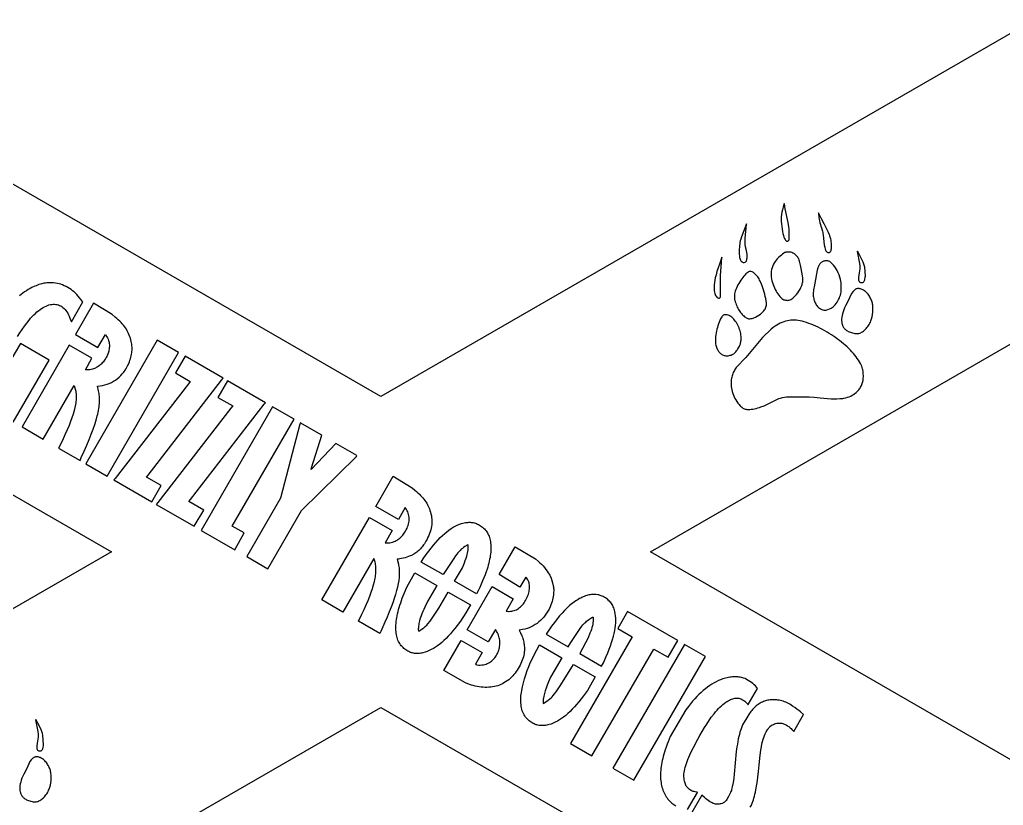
# Model space of a CAD drawing. Extents: x -11.6 to 11.6, y -11.6 to 11.6.
# Drawn here: x -7.34 to -0.03, y -8.34 to -2.51 of the extents above; entities that cross this region are included whole.
import ezdxf

# ---------------------------------------------------------------- set-up
doc = ezdxf.new("R2010")
doc.units = 0
doc.layers.add('LAYER_1', color=18, linetype='CONTINUOUS')

msp = doc.modelspace()

# ---------------------------------------------------------------- linework, layer by layer
at = {"layer": 'LAYER_1'}
for points in [[(-6.6561, -6.4616), (-10.0409, -8.4144), (-11.625, -8.4144), (-11.625, -10.4144), (-9.5053, -10.4144), (-4.655, -7.6161), (0.1953, -10.4144), (2.315, -10.4144), (2.315, -8.4144), (0.7309, -8.4144), (-2.6539, -6.4616), (0.7309, -4.5089), (2.315, -4.5089), (2.315, -2.5089), (0.1953, -2.5089), (-4.655, -5.3071), (-9.5053, -2.5089), (-11.625, -2.5089), (-11.625, -4.5089), (-10.0409, -4.5089)], [(-1.6483, -4.1482), (-1.6454, -4.1509), (-1.6424, -4.1531), (-1.6396, -4.1546), (-1.6375, -4.1552), (-1.6355, -4.1548), (-1.6331, -4.1537), (-1.6307, -4.152), (-1.6285, -4.15), (-1.6238, -4.1447), (-1.6228, -4.1122), (-1.6226, -4.096), (-1.6231, -4.0797), (-1.6243, -4.0634), (-1.6261, -4.0472), (-1.6303, -4.0146), (-1.6524, -3.9133), (-1.658, -3.8755), (-1.6597, -3.8739), (-1.6678, -3.9018), (-1.6732, -3.9214), (-1.6773, -3.9395), (-1.6803, -3.9567), (-1.6822, -3.9734), (-1.683, -3.9901), (-1.6828, -4.0074), (-1.6815, -4.0257), (-1.6793, -4.0455), (-1.6765, -4.0648), (-1.6734, -4.0823), (-1.67, -4.098), (-1.6662, -4.1118), (-1.6622, -4.1237), (-1.6579, -4.1338), (-1.6532, -4.142), (-1.6508, -4.1453)], [(-1.3441, -4.2331), (-1.341, -4.2353), (-1.3375, -4.2371), (-1.3339, -4.2383), (-1.3308, -4.2388), (-1.3284, -4.2386), (-1.3262, -4.238), (-1.324, -4.2371), (-1.322, -4.2359), (-1.3201, -4.2343), (-1.3184, -4.2324), (-1.3153, -4.2277), (-1.3127, -4.2219), (-1.3107, -4.2151), (-1.3093, -4.2073), (-1.3084, -4.1987), (-1.3081, -4.1894), (-1.3084, -4.1795), (-1.3092, -4.169), (-1.3106, -4.1581), (-1.3126, -4.1468), (-1.3153, -4.1354), (-1.3185, -4.1238), (-1.3223, -4.1121), (-1.3265, -4.1012), (-1.3318, -4.0885), (-1.3382, -4.0743), (-1.3456, -4.0586), (-1.3628, -4.0242), (-1.3825, -3.9871), (-1.4058, -3.9444), (-1.4051, -3.958), (-1.4043, -3.9676), (-1.4029, -3.9786), (-1.4008, -3.9907), (-1.3982, -4.0035), (-1.3952, -4.0167), (-1.3918, -4.0299), (-1.3881, -4.0429), (-1.3842, -4.0551), (-1.3786, -4.0727), (-1.3766, -4.0806), (-1.3748, -4.0886), (-1.3733, -4.0973), (-1.3719, -4.1074), (-1.369, -4.1337), (-1.3641, -4.1818), (-1.3599, -4.1995), (-1.3565, -4.213), (-1.3549, -4.2179), (-1.3533, -4.2218), (-1.3515, -4.2251), (-1.3495, -4.2279)], [(-1.9706, -4.3098), (-1.9661, -4.3113), (-1.9623, -4.3121), (-1.9575, -4.3111), (-1.9506, -4.3087), (-1.9469, -4.3068), (-1.9439, -4.3042), (-1.9414, -4.301), (-1.9395, -4.2968), (-1.9381, -4.2918), (-1.9372, -4.2856), (-1.9366, -4.2782), (-1.9365, -4.2694), (-1.9365, -4.2502), (-1.9441, -4.2122), (-1.9472, -4.1949), (-1.9496, -4.1789), (-1.9511, -4.165), (-1.9515, -4.1539), (-1.9515, -4.1337), (-1.9393, -4.0273), (-1.9407, -4.026), (-1.9779, -4.121), (-1.9835, -4.1401), (-1.9865, -4.1514), (-1.989, -4.1629), (-1.991, -4.1747), (-1.9926, -4.1869), (-1.9936, -4.1994), (-1.9942, -4.2125), (-1.9944, -4.2262), (-1.9941, -4.2405), (-1.9928, -4.2755), (-1.9886, -4.2868), (-1.9849, -4.2953), (-1.9829, -4.2988), (-1.9807, -4.3019), (-1.9784, -4.3045), (-1.976, -4.3067), (-1.9734, -4.3085)], [(-1.6624, -4.5883), (-1.657, -4.5903), (-1.6507, -4.5919), (-1.6441, -4.5929), (-1.6377, -4.5933), (-1.6306, -4.593), (-1.6239, -4.5918), (-1.6173, -4.5897), (-1.6107, -4.5866), (-1.604, -4.5824), (-1.5968, -4.5769), (-1.5891, -4.5701), (-1.5806, -4.5618), (-1.5699, -4.5502), (-1.56, -4.5377), (-1.551, -4.5246), (-1.543, -4.5109), (-1.536, -4.497), (-1.5303, -4.4829), (-1.5279, -4.4759), (-1.5259, -4.4689), (-1.5242, -4.462), (-1.5228, -4.4552), (-1.5217, -4.4463), (-1.5215, -4.442), (-1.5217, -4.4376), (-1.523, -4.4269), (-1.5257, -4.4121), (-1.5307, -4.3847), (-1.5351, -4.3578), (-1.5393, -4.3327), (-1.5415, -4.3216), (-1.544, -4.3114), (-1.5466, -4.3021), (-1.5494, -4.2937), (-1.5526, -4.286), (-1.5559, -4.279), (-1.5596, -4.2726), (-1.5637, -4.2669), (-1.5681, -4.2617), (-1.5729, -4.2569), (-1.5781, -4.2526), (-1.5838, -4.2487), (-1.59, -4.245), (-1.5967, -4.2417), (-1.6046, -4.2383), (-1.6119, -4.2363), (-1.62, -4.2353), (-1.6301, -4.235), (-1.6408, -4.2352), (-1.6449, -4.2357), (-1.6485, -4.2364), (-1.652, -4.2375), (-1.6556, -4.2391), (-1.6643, -4.2438), (-1.6722, -4.2492), (-1.6815, -4.2567), (-1.6915, -4.2656), (-1.7018, -4.2754), (-1.7116, -4.2856), (-1.7206, -4.2956), (-1.728, -4.3048), (-1.7334, -4.3127), (-1.74, -4.3252), (-1.7456, -4.3382), (-1.7503, -4.3517), (-1.7538, -4.3654), (-1.7562, -4.3792), (-1.7575, -4.3929), (-1.7577, -4.3997), (-1.7576, -4.4063), (-1.7572, -4.4129), (-1.7565, -4.4193), (-1.7542, -4.4333), (-1.7513, -4.4472), (-1.7476, -4.461), (-1.7434, -4.4745), (-1.7386, -4.4877), (-1.7333, -4.5005), (-1.7275, -4.5129), (-1.7213, -4.5246), (-1.7148, -4.5358), (-1.7079, -4.5461), (-1.7007, -4.5557), (-1.6933, -4.5644), (-1.6857, -4.5721), (-1.678, -4.5787), (-1.6702, -4.5841)], [(-1.102, -4.4555), (-1.0986, -4.4583), (-1.0949, -4.4603), (-1.0907, -4.4613), (-1.0857, -4.4617), (-1.0805, -4.4613), (-1.0784, -4.4609), (-1.0764, -4.4601), (-1.0729, -4.4578), (-1.0693, -4.454), (-1.0666, -4.4503), (-1.0643, -4.4458), (-1.0624, -4.4412), (-1.0613, -4.4369), (-1.0589, -4.4211), (-1.0579, -4.4148), (-1.0627, -4.3464), (-1.0662, -4.3325), (-1.0683, -4.3253), (-1.071, -4.3174), (-1.0744, -4.3089), (-1.0784, -4.2997), (-1.0884, -4.2793), (-1.1012, -4.2559), (-1.1166, -4.2286), (-1.1184, -4.2304), (-1.1008, -4.3186), (-1.0992, -4.3376), (-1.0988, -4.3481), (-1.0992, -4.3599), (-1.1006, -4.3736), (-1.1029, -4.3899), (-1.1082, -4.4233), (-1.1082, -4.4363), (-1.1079, -4.443), (-1.1069, -4.4479), (-1.1061, -4.4499), (-1.105, -4.4518)], [(-2.1619, -4.5686), (-2.1574, -4.5727), (-2.1531, -4.5757), (-2.1492, -4.5775), (-2.1458, -4.5782), (-2.1428, -4.5778), (-2.1401, -4.5767), (-2.1378, -4.5749), (-2.136, -4.5725), (-2.1327, -4.5668), (-2.1341, -4.4079), (-2.1264, -4.311), (-2.1238, -4.273), (-2.1391, -4.3173), (-2.1505, -4.3506), (-2.1596, -4.3791), (-2.1668, -4.4036), (-2.1723, -4.4249), (-2.1762, -4.4439), (-2.1788, -4.4615), (-2.1802, -4.4786), (-2.1807, -4.4959), (-2.1806, -4.5101), (-2.1799, -4.5224), (-2.1787, -4.533), (-2.1768, -4.5421), (-2.1743, -4.55), (-2.171, -4.5569), (-2.1669, -4.563)], [(-1.3747, -4.6633), (-1.3651, -4.6656), (-1.3588, -4.6667), (-1.3551, -4.6664), (-1.35, -4.6655), (-1.3373, -4.6621), (-1.3239, -4.6573), (-1.3178, -4.6548), (-1.3126, -4.6523), (-1.3052, -4.6475), (-1.2974, -4.6414), (-1.2897, -4.6341), (-1.282, -4.6258), (-1.2747, -4.6167), (-1.2679, -4.6072), (-1.2617, -4.5972), (-1.2564, -4.5872), (-1.2509, -4.5751), (-1.2464, -4.5641), (-1.2429, -4.5537), (-1.2402, -4.5434), (-1.2384, -4.5328), (-1.2372, -4.5214), (-1.2365, -4.5088), (-1.2364, -4.4946), (-1.2367, -4.4768), (-1.2376, -4.4628), (-1.2394, -4.4504), (-1.2423, -4.4378), (-1.2472, -4.4207), (-1.253, -4.4041), (-1.2597, -4.3881), (-1.2673, -4.3728), (-1.2755, -4.3585), (-1.2845, -4.345), (-1.2941, -4.3326), (-1.2991, -4.3269), (-1.3043, -4.3214), (-1.3109, -4.315), (-1.3169, -4.3099), (-1.3226, -4.306), (-1.3282, -4.3031), (-1.3339, -4.3012), (-1.34, -4.3001), (-1.3466, -4.2998), (-1.3541, -4.3003), (-1.3592, -4.3009), (-1.3641, -4.3019), (-1.3688, -4.3032), (-1.3732, -4.3048), (-1.3774, -4.3068), (-1.3814, -4.3091), (-1.3851, -4.3118), (-1.3887, -4.3149), (-1.392, -4.3183), (-1.3951, -4.3221), (-1.398, -4.3262), (-1.4007, -4.3308), (-1.4033, -4.3357), (-1.4056, -4.341), (-1.4097, -4.3527), (-1.4147, -4.3692), (-1.432, -4.4655), (-1.4385, -4.4933), (-1.4408, -4.5039), (-1.4426, -4.5142), (-1.4439, -4.5242), (-1.4447, -4.534), (-1.445, -4.5436), (-1.4449, -4.5529), (-1.4443, -4.5619), (-1.4432, -4.5707), (-1.4417, -4.5793), (-1.4396, -4.5876), (-1.4371, -4.5957), (-1.4342, -4.6035), (-1.4307, -4.6111), (-1.4268, -4.6185), (-1.4224, -4.6257), (-1.4175, -4.6326), (-1.4129, -4.6382), (-1.4081, -4.6433), (-1.403, -4.648), (-1.3976, -4.6522), (-1.3921, -4.6558), (-1.3864, -4.6589), (-1.3806, -4.6614)], [(-1.9428, -4.7228), (-1.9367, -4.7259), (-1.9308, -4.7282), (-1.9251, -4.7296), (-1.92, -4.7301), (-1.9146, -4.7299), (-1.909, -4.7293), (-1.9032, -4.7283), (-1.8972, -4.7269), (-1.8911, -4.7251), (-1.8849, -4.723), (-1.8725, -4.7179), (-1.8601, -4.7115), (-1.848, -4.7041), (-1.8366, -4.6957), (-1.8312, -4.6912), (-1.826, -4.6865), (-1.8186, -4.6791), (-1.8122, -4.6719), (-1.8068, -4.6648), (-1.8023, -4.6577), (-1.7987, -4.6507), (-1.796, -4.6435), (-1.7941, -4.6361), (-1.7929, -4.6285), (-1.7915, -4.6149), (-1.798, -4.5794), (-1.801, -4.5643), (-1.8047, -4.5485), (-1.809, -4.5323), (-1.8136, -4.5162), (-1.8186, -4.5005), (-1.8237, -4.4856), (-1.8289, -4.472), (-1.834, -4.4599), (-1.8383, -4.4509), (-1.8428, -4.4423), (-1.8475, -4.4341), (-1.8524, -4.4263), (-1.8574, -4.4191), (-1.8625, -4.4124), (-1.8677, -4.4062), (-1.873, -4.4005), (-1.8783, -4.3954), (-1.8836, -4.391), (-1.8889, -4.3871), (-1.8942, -4.3839), (-1.8995, -4.3814), (-1.9047, -4.3796), (-1.9097, -4.3785), (-1.9147, -4.3781), (-1.917, -4.3783), (-1.9195, -4.379), (-1.925, -4.3815), (-1.9311, -4.3855), (-1.9378, -4.3909), (-1.9449, -4.3975), (-1.9523, -4.4053), (-1.9599, -4.414), (-1.9676, -4.4235), (-1.9753, -4.4338), (-1.9829, -4.4446), (-1.9903, -4.4558), (-1.9974, -4.4673), (-2.0041, -4.479), (-2.0102, -4.4907), (-2.0157, -4.5023), (-2.0204, -4.5136), (-2.0244, -4.5246), (-2.027, -4.5347), (-2.0286, -4.5455), (-2.0296, -4.5584), (-2.03, -4.5722), (-2.0299, -4.5776), (-2.0294, -4.5826), (-2.0287, -4.5875), (-2.0275, -4.5927), (-2.0239, -4.6053), (-2.0207, -4.6149), (-2.0171, -4.6243), (-2.0132, -4.6336), (-2.009, -4.6427), (-2.0045, -4.6516), (-1.9997, -4.6601), (-1.9946, -4.6684), (-1.9894, -4.6764), (-1.984, -4.6839), (-1.9784, -4.691), (-1.9726, -4.6977), (-1.9668, -4.7039), (-1.9608, -4.7095), (-1.9548, -4.7146), (-1.9488, -4.719)], [(-1.1353, -4.839), (-1.1295, -4.8397), (-1.1234, -4.84), (-1.1177, -4.8401), (-1.1133, -4.8398), (-1.1063, -4.8384), (-1.0993, -4.8364), (-1.0923, -4.8336), (-1.0854, -4.83), (-1.0785, -4.8259), (-1.0717, -4.8211), (-1.065, -4.8157), (-1.0585, -4.8097), (-1.0522, -4.8032), (-1.0461, -4.7961), (-1.0403, -4.7886), (-1.0348, -4.7807), (-1.0296, -4.7724), (-1.0248, -4.7637), (-1.0203, -4.7546), (-1.0163, -4.7452), (-1.0138, -4.7383), (-1.0115, -4.731), (-1.0094, -4.7233), (-1.0075, -4.7152), (-1.0046, -4.6985), (-1.0026, -4.6812), (-1.0017, -4.6637), (-1.0019, -4.6466), (-1.0024, -4.6384), (-1.0031, -4.6303), (-1.0042, -4.6226), (-1.0056, -4.6152), (-1.0075, -4.6073), (-1.0099, -4.5994), (-1.0127, -4.5916), (-1.016, -4.5839), (-1.0196, -4.5764), (-1.0236, -4.569), (-1.0279, -4.5619), (-1.0325, -4.555), (-1.0374, -4.5484), (-1.0425, -4.5422), (-1.0478, -4.5364), (-1.0533, -4.531), (-1.059, -4.5261), (-1.0648, -4.5217), (-1.0707, -4.5179), (-1.0767, -4.5146), (-1.0825, -4.5119), (-1.088, -4.5097), (-1.0933, -4.508), (-1.0984, -4.5067), (-1.1034, -4.5059), (-1.1081, -4.5055), (-1.1127, -4.5056), (-1.1172, -4.5063), (-1.1215, -4.5073), (-1.1257, -4.5089), (-1.1299, -4.5109), (-1.1339, -4.5135), (-1.1378, -4.5165), (-1.1417, -4.52), (-1.1455, -4.524), (-1.1493, -4.5285), (-1.1597, -4.5415), (-1.1757, -4.5756), (-1.1907, -4.6069), (-1.2042, -4.6339), (-1.2118, -4.6493), (-1.2183, -4.6642), (-1.2237, -4.6787), (-1.228, -4.6928), (-1.2313, -4.7064), (-1.2335, -4.7194), (-1.2346, -4.732), (-1.2347, -4.744), (-1.2337, -4.7554), (-1.2316, -4.7662), (-1.2302, -4.7714), (-1.2285, -4.7764), (-1.2265, -4.7813), (-1.2243, -4.786), (-1.2218, -4.7905), (-1.219, -4.7948), (-1.216, -4.7989), (-1.2127, -4.8029), (-1.2091, -4.8067), (-1.2053, -4.8103), (-1.2012, -4.8137), (-1.1969, -4.8169), (-1.1911, -4.8206), (-1.1844, -4.8241), (-1.1771, -4.8275), (-1.1692, -4.8305), (-1.161, -4.8332), (-1.1525, -4.8356), (-1.1439, -4.8375)], [(-6.9239, -4.8474), (-6.756, -4.9443), (-6.7008, -4.8474), (-6.6903, -4.8634), (-6.6859, -4.8712), (-6.6814, -4.8807), (-6.6776, -4.8906), (-6.6747, -4.8997), (-6.6731, -4.9072), (-6.672, -4.9148), (-6.6713, -4.9225), (-6.671, -4.9304), (-6.6712, -4.9383), (-6.6718, -4.9462), (-6.6728, -4.9542), (-6.6743, -4.9622), (-6.6761, -4.9701), (-6.6783, -4.9781), (-6.6809, -4.986), (-6.6838, -4.9938), (-6.687, -5.0015), (-6.6906, -5.0092), (-6.6945, -5.0167), (-6.6987, -5.024), (-6.7032, -5.0312), (-6.708, -5.0382), (-6.713, -5.045), (-6.7183, -5.0515), (-6.7239, -5.0578), (-6.7296, -5.0638), (-6.7356, -5.0696), (-6.7418, -5.075), (-6.7482, -5.0801), (-6.7548, -5.0848), (-6.7615, -5.0891), (-6.7685, -5.0931), (-6.7755, -5.0967), (-6.7827, -5.0998), (-6.79, -5.1024), (-6.7974, -5.1046), (-6.8069, -5.1067), (-6.8169, -5.1082), (-6.8264, -5.1091), (-6.834, -5.1092), (-6.8493, -5.1082), (-6.801, -5.0234), (-6.9694, -4.9262), (-7.3199, -5.5332), (-7.164, -5.6232), (-6.9324, -5.2253), (-6.9252, -5.2518), (-6.9232, -5.26), (-6.9215, -5.2685), (-6.9201, -5.2771), (-6.919, -5.2859), (-6.9183, -5.295), (-6.9179, -5.3043), (-6.9178, -5.3139), (-6.9181, -5.3237), (-6.9188, -5.3338), (-6.9197, -5.3441), (-6.921, -5.3548), (-6.9227, -5.3657), (-6.9271, -5.3885), (-6.9329, -5.4125), (-6.9401, -5.4379), (-6.9488, -5.4648), (-6.959, -5.4931), (-6.9706, -5.523), (-6.9838, -5.5545), (-6.9985, -5.5877), (-7.0148, -5.6227), (-7.0326, -5.6596), (-7.0478, -5.6903), (-6.8891, -5.7819), (-6.8798, -5.7613), (-6.8584, -5.7132), (-6.8389, -5.6682), (-6.8214, -5.6259), (-6.8058, -5.5864), (-6.792, -5.5494), (-6.7801, -5.5148), (-6.7699, -5.4824), (-6.7615, -5.4521), (-6.7579, -5.4376), (-6.7548, -5.4236), (-6.752, -5.4101), (-6.7497, -5.397), (-6.7477, -5.3842), (-6.7462, -5.3719), (-6.745, -5.3599), (-6.7443, -5.3482), (-6.7439, -5.3369), (-6.7439, -5.3259), (-6.7443, -5.3151), (-6.745, -5.3046), (-6.7461, -5.2943), (-6.7476, -5.2843), (-6.7494, -5.2745), (-6.7515, -5.2648), (-6.7599, -5.2305), (-6.7392, -5.2278), (-6.7216, -5.225), (-6.7044, -5.221), (-6.6877, -5.216), (-6.6716, -5.2099), (-6.656, -5.2028), (-6.641, -5.1947), (-6.6266, -5.1856), (-6.6129, -5.1755), (-6.5997, -5.1644), (-6.5873, -5.1523), (-6.5755, -5.1394), (-6.5644, -5.1255), (-6.5541, -5.1108), (-6.5445, -5.0951), (-6.5357, -5.0786), (-6.5277, -5.0613), (-6.5229, -5.0495), (-6.5186, -5.0381), (-6.5149, -5.0268), (-6.5116, -5.0158), (-6.5089, -5.0049), (-6.5066, -4.9941), (-6.5049, -4.9834), (-6.5037, -4.9729), (-6.503, -4.9623), (-6.5028, -4.9518), (-6.503, -4.9412), (-6.5038, -4.9306), (-6.5051, -4.9199), (-6.5068, -4.9091), (-6.5091, -4.8981), (-6.5118, -4.887), (-6.5152, -4.8749), (-6.519, -4.8632), (-6.5233, -4.8517), (-6.5281, -4.8406), (-6.5333, -4.8297), (-6.539, -4.819), (-6.5452, -4.8085), (-6.552, -4.7982), (-6.5593, -4.7881), (-6.5672, -4.778), (-6.5757, -4.768), (-6.5848, -4.758), (-6.5945, -4.7481), (-6.605, -4.7381), (-6.6161, -4.7281), (-6.6279, -4.718), (-6.6513, -4.6985), (-6.7894, -4.6144)], [(-2.1002, -5.0036), (-2.0951, -5.0043), (-2.089, -5.0047), (-2.0828, -5.0047), (-2.077, -5.0043), (-2.069, -5.0032), (-2.0615, -5.0016), (-2.0545, -4.9994), (-2.0478, -4.9966), (-2.0415, -4.9933), (-2.0355, -4.9894), (-2.0297, -4.9848), (-2.0243, -4.9797), (-2.0195, -4.9746), (-2.015, -4.9693), (-2.0107, -4.9639), (-2.0067, -4.9582), (-1.9994, -4.9465), (-1.9933, -4.9343), (-1.9906, -4.928), (-1.9882, -4.9217), (-1.9861, -4.9152), (-1.9843, -4.9086), (-1.9828, -4.902), (-1.9816, -4.8954), (-1.9807, -4.8887), (-1.9802, -4.882), (-1.9799, -4.8718), (-1.9803, -4.8615), (-1.9813, -4.851), (-1.9829, -4.8404), (-1.9852, -4.8298), (-1.988, -4.8192), (-1.9913, -4.8086), (-1.9952, -4.7981), (-1.9996, -4.7878), (-2.0045, -4.7778), (-2.0099, -4.7679), (-2.0157, -4.7585), (-2.0219, -4.7493), (-2.0285, -4.7406), (-2.0356, -4.7324), (-2.043, -4.7248), (-2.0493, -4.719), (-2.0559, -4.714), (-2.0626, -4.7097), (-2.0695, -4.7061), (-2.0766, -4.7034), (-2.0837, -4.7014), (-2.0909, -4.7002), (-2.0982, -4.6998), (-2.1034, -4.7001), (-2.108, -4.7011), (-2.1121, -4.703), (-2.1159, -4.7059), (-2.1197, -4.7101), (-2.1236, -4.7157), (-2.1277, -4.7228), (-2.1323, -4.7316), (-2.1378, -4.7433), (-2.143, -4.7556), (-2.1478, -4.7684), (-2.1522, -4.7815), (-2.1563, -4.7948), (-2.1599, -4.8083), (-2.1631, -4.8218), (-2.1658, -4.8352), (-2.1681, -4.8483), (-2.1698, -4.8612), (-2.171, -4.8736), (-2.1717, -4.8855), (-2.1717, -4.8967), (-2.1713, -4.9071), (-2.1702, -4.9166), (-2.1684, -4.9252), (-2.1661, -4.9333), (-2.1635, -4.9411), (-2.1607, -4.9484), (-2.1576, -4.9553), (-2.1542, -4.9618), (-2.1505, -4.9678), (-2.1466, -4.9735), (-2.1424, -4.9786), (-2.1379, -4.9834), (-2.1332, -4.9877), (-2.1283, -4.9915), (-2.1232, -4.9949), (-2.1178, -4.9978), (-2.1121, -5.0002), (-2.1063, -5.0021)], [(-1.9496, -5.4004), (-1.9439, -5.4016), (-1.937, -5.4027), (-1.9299, -5.4034), (-1.9234, -5.4037), (-1.9151, -5.4034), (-1.9051, -5.4023), (-1.8939, -5.4006), (-1.8818, -5.3983), (-1.8693, -5.3954), (-1.8568, -5.3922), (-1.8446, -5.3886), (-1.8331, -5.3847), (-1.8085, -5.3759), (-1.6996, -5.3234), (-1.687, -5.3195), (-1.6735, -5.3157), (-1.6591, -5.3122), (-1.6439, -5.3089), (-1.559, -5.309), (-1.5123, -5.3093), (-1.4749, -5.3104), (-1.4381, -5.3127), (-1.3931, -5.3165), (-1.3121, -5.3238), (-1.2703, -5.3237), (-1.2475, -5.3234), (-1.2314, -5.3225), (-1.2247, -5.3216), (-1.2182, -5.3205), (-1.2039, -5.317), (-1.1907, -5.3132), (-1.1784, -5.3088), (-1.1669, -5.304), (-1.1561, -5.2985), (-1.1459, -5.2924), (-1.1362, -5.2856), (-1.1271, -5.2781), (-1.1182, -5.2698), (-1.1124, -5.2636), (-1.1069, -5.2575), (-1.1019, -5.2512), (-1.0974, -5.2449), (-1.0932, -5.2384), (-1.0895, -5.2318), (-1.0862, -5.225), (-1.0833, -5.218), (-1.0807, -5.2108), (-1.0785, -5.2034), (-1.0767, -5.1956), (-1.0753, -5.1876), (-1.0741, -5.1793), (-1.0734, -5.1706), (-1.0729, -5.1616), (-1.0728, -5.1521), (-1.073, -5.1404), (-1.0736, -5.1297), (-1.0747, -5.1197), (-1.0764, -5.1102), (-1.0786, -5.1011), (-1.0813, -5.0921), (-1.0848, -5.0829), (-1.0889, -5.0734), (-1.0949, -5.0613), (-1.1017, -5.0491), (-1.1092, -5.0368), (-1.1175, -5.0244), (-1.1265, -5.0121), (-1.1362, -4.9997), (-1.1465, -4.9874), (-1.1574, -4.9751), (-1.169, -4.9629), (-1.181, -4.9507), (-1.1936, -4.9386), (-1.2067, -4.9267), (-1.2203, -4.915), (-1.2343, -4.9034), (-1.2488, -4.8919), (-1.2636, -4.8808), (-1.2787, -4.8698), (-1.2942, -4.8591), (-1.31, -4.8487), (-1.326, -4.8386), (-1.3423, -4.8288), (-1.3587, -4.8194), (-1.3754, -4.8103), (-1.3922, -4.8016), (-1.409, -4.7933), (-1.426, -4.7855), (-1.443, -4.7781), (-1.4601, -4.7713), (-1.4771, -4.7649), (-1.4942, -4.759), (-1.5111, -4.7537), (-1.528, -4.7489), (-1.542, -4.7456), (-1.556, -4.743), (-1.5698, -4.7413), (-1.5835, -4.7404), (-1.5971, -4.7404), (-1.6105, -4.7412), (-1.6239, -4.7428), (-1.6372, -4.7452), (-1.6504, -4.7485), (-1.6635, -4.7526), (-1.6766, -4.7576), (-1.6897, -4.7634), (-1.7027, -4.7701), (-1.7157, -4.7776), (-1.7286, -4.7859), (-1.7416, -4.7951), (-1.7579, -4.8073), (-1.8206, -4.8682), (-1.9447, -5.017), (-2.0164, -5.0911), (-2.026, -5.1069), (-2.0305, -5.1147), (-2.0347, -5.1225), (-2.0384, -5.1303), (-2.0417, -5.1382), (-2.0446, -5.1462), (-2.0472, -5.1543), (-2.0495, -5.1627), (-2.0515, -5.1714), (-2.0535, -5.1833), (-2.0547, -5.1955), (-2.0552, -5.2079), (-2.0548, -5.2205), (-2.0538, -5.2331), (-2.0519, -5.2458), (-2.0494, -5.2586), (-2.0461, -5.2713), (-2.0421, -5.284), (-2.0374, -5.2966), (-2.032, -5.309), (-2.026, -5.3213), (-2.0192, -5.3333), (-2.0119, -5.345), (-2.0039, -5.3564), (-1.9953, -5.3674), (-1.9896, -5.374), (-1.984, -5.3798), (-1.9785, -5.3849), (-1.973, -5.3892), (-1.9674, -5.3929), (-1.9617, -5.3959), (-1.9558, -5.3984)], [(-6.3165, -4.8885), (-6.8465, -5.8065), (-6.6877, -5.8982), (-6.1577, -4.9802)], [(-6.6283, -5.9152), (-6.6387, -5.9265), (-6.3557, -6.0899), (-6.2857, -5.9686), (-6.3953, -5.9054), (-6.3832, -5.8912), (-5.8379, -5.186), (-5.8259, -5.1718), (-6.1086, -5.0085), (-6.1803, -5.1327), (-6.0703, -5.1962), (-6.0843, -5.2131)], [(-6.3118, -6.0941), (-6.3238, -6.1083), (-6.0411, -6.2715), (-5.9711, -6.1503), (-6.0812, -6.0867), (-6.0688, -6.0727), (-5.5214, -5.3649), (-5.5109, -5.3536), (-5.794, -5.1902), (-5.8656, -5.3143), (-5.7557, -5.3778), (-5.7698, -5.3947)], [(-5.4591, -5.3835), (-5.9891, -6.3015), (-5.7408, -6.4449), (-5.6692, -6.3207), (-5.7587, -6.2691), (-5.3003, -5.4752)], [(-5.4014, -6.0636), (-5.6513, -6.4965), (-5.4955, -6.5865), (-5.245, -6.1528), (-4.8373, -5.7532), (-4.8326, -5.7451), (-4.9905, -5.656), (-5.1719, -5.8501), (-5.1695, -5.8375), (-5.0935, -5.5946), (-5.2545, -5.5017), (-5.2573, -5.5135)], [(-4.5718, -6.3022), (-4.6237, -6.3932), (-4.6075, -6.3942), (-4.5996, -6.3942), (-4.5898, -6.3932), (-4.5795, -6.3915), (-4.5698, -6.3893), (-4.5626, -6.3871), (-4.5555, -6.3844), (-4.5485, -6.3814), (-4.5417, -6.378), (-4.5349, -6.3741), (-4.5284, -6.3699), (-4.5219, -6.3653), (-4.5157, -6.3603), (-4.5096, -6.355), (-4.5037, -6.3493), (-4.498, -6.3433), (-4.4925, -6.3369), (-4.4871, -6.3302), (-4.4821, -6.3232), (-4.4772, -6.3158), (-4.4726, -6.3081), (-4.4665, -6.2971), (-4.4613, -6.2861), (-4.4567, -6.2753), (-4.4529, -6.2645), (-4.4499, -6.2538), (-4.4475, -6.2433), (-4.446, -6.2329), (-4.4452, -6.2226), (-4.4451, -6.2125), (-4.4457, -6.2026), (-4.4471, -6.1928), (-4.4493, -6.1833), (-4.4522, -6.174), (-4.4559, -6.1648), (-4.4602, -6.156), (-4.4654, -6.1473), (-4.4751, -6.1324), (-4.5254, -6.2208), (-4.6938, -6.1248), (-4.5637, -5.8994), (-4.4229, -5.9855), (-4.4022, -6.0029), (-4.3907, -6.0128), (-4.3799, -6.0225), (-4.3697, -6.0322), (-4.3602, -6.0418), (-4.3513, -6.0515), (-4.343, -6.0611), (-4.3352, -6.0708), (-4.328, -6.0806), (-4.3213, -6.0905), (-4.3151, -6.1005), (-4.3094, -6.1107), (-4.3041, -6.1211), (-4.2993, -6.1317), (-4.2949, -6.1425), (-4.2909, -6.1537), (-4.2873, -6.1652), (-4.2836, -6.1788), (-4.2806, -6.1924), (-4.2784, -6.2057), (-4.277, -6.219), (-4.2763, -6.2322), (-4.2764, -6.2453), (-4.2773, -6.2585), (-4.2789, -6.2716), (-4.2814, -6.2848), (-4.2846, -6.2981), (-4.2886, -6.3115), (-4.2934, -6.3251), (-4.2991, -6.3388), (-4.3055, -6.3527), (-4.3127, -6.3669), (-4.3208, -6.3814), (-4.3325, -6.4006), (-4.3382, -6.4092), (-4.344, -6.4174), (-4.3497, -6.425), (-4.3556, -6.4321), (-4.3615, -6.4388), (-4.3677, -6.4452), (-4.374, -6.4511), (-4.3806, -6.4568), (-4.3875, -6.4623), (-4.3947, -6.4675), (-4.4023, -6.4725), (-4.4103, -6.4774), (-4.4278, -6.487), (-4.4374, -6.4915), (-4.4491, -6.496), (-4.4621, -6.5005), (-4.4758, -6.5046), (-4.4894, -6.5083), (-4.5023, -6.5113), (-4.5139, -6.5134), (-4.5233, -6.5144), (-4.5342, -6.515), (-4.5254, -6.5521), (-4.5234, -6.5609), (-4.5218, -6.57), (-4.5205, -6.5792), (-4.5195, -6.5886), (-4.5187, -6.5982), (-4.5183, -6.6081), (-4.5183, -6.6183), (-4.5185, -6.6286), (-4.519, -6.6393), (-4.5199, -6.6502), (-4.5227, -6.673), (-4.5267, -6.697), (-4.5321, -6.7223), (-4.5389, -6.7491), (-4.5471, -6.7774), (-4.5566, -6.8074), (-4.5676, -6.839), (-4.5801, -6.8724), (-4.594, -6.9077), (-4.6094, -6.945), (-4.6263, -6.9844), (-4.6566, -7.0535), (-4.6641, -7.0665), (-4.8219, -6.9754), (-4.7967, -6.9236), (-4.7797, -6.888), (-4.7642, -6.854), (-4.7503, -6.8215), (-4.7379, -6.7905), (-4.7269, -6.761), (-4.7175, -6.7329), (-4.7095, -6.7063), (-4.703, -6.6809), (-4.698, -6.6569), (-4.6961, -6.6454), (-4.6945, -6.6342), (-4.6932, -6.6233), (-4.6923, -6.6127), (-4.6918, -6.6024), (-4.6917, -6.5924), (-4.6919, -6.5827), (-4.6924, -6.5733), (-4.6933, -6.5642), (-4.6946, -6.5553), (-4.6962, -6.5467), (-4.6982, -6.5384), (-4.7005, -6.5303), (-4.7031, -6.5225), (-4.708, -6.5093), (-4.9383, -6.9082), (-5.0942, -6.8182), (-4.7402, -6.205)], [(-3.9452, -6.7737), (-4.108, -6.6797), (-4.0502, -6.5799), (-4.0352, -6.5424), (-4.0289, -6.5259), (-4.0228, -6.5087), (-4.0175, -6.4928), (-4.0139, -6.4803), (-4.0115, -6.4699), (-4.0095, -6.4587), (-4.0078, -6.4473), (-4.0067, -6.4364), (-4.006, -6.4265), (-4.0059, -6.4185), (-4.0064, -6.4128), (-4.0069, -6.4111), (-4.0076, -6.4102), (-4.0101, -6.4087), (-4.0315, -6.4223), (-4.0408, -6.4285), (-4.0495, -6.435), (-4.0579, -6.4421), (-4.0661, -6.4498), (-4.0743, -6.4584), (-4.0827, -6.468), (-4.0914, -6.4789), (-4.1006, -6.4912), (-4.1195, -6.5168), (-4.1937, -6.6302), (-4.356, -6.5365), (-4.3417, -6.5117), (-4.3188, -6.4807), (-4.3003, -6.4561), (-4.2823, -6.433), (-4.2647, -6.4114), (-4.2475, -6.3913), (-4.2306, -6.3726), (-4.214, -6.3552), (-4.1977, -6.3393), (-4.1816, -6.3246), (-4.1657, -6.3113), (-4.15, -6.2992), (-4.1343, -6.2884), (-4.1187, -6.2787), (-4.1032, -6.2702), (-4.0877, -6.2628), (-4.0721, -6.2565), (-4.0564, -6.2513), (-4.0466, -6.2485), (-4.037, -6.2462), (-4.0278, -6.2443), (-4.0189, -6.2429), (-4.0102, -6.242), (-4.0017, -6.2415), (-3.9934, -6.2415), (-3.9853, -6.242), (-3.9773, -6.2429), (-3.9695, -6.2443), (-3.9617, -6.2462), (-3.9539, -6.2485), (-3.9462, -6.2513), (-3.9385, -6.2547), (-3.9308, -6.2585), (-3.9229, -6.2627), (-3.9148, -6.2677), (-3.9071, -6.2731), (-3.8998, -6.2788), (-3.8928, -6.2848), (-3.8863, -6.2912), (-3.8802, -6.298), (-3.8746, -6.3051), (-3.8693, -6.3125), (-3.8644, -6.3203), (-3.86, -6.3284), (-3.856, -6.3369), (-3.8523, -6.3457), (-3.8491, -6.3548), (-3.8463, -6.3642), (-3.8439, -6.374), (-3.8419, -6.3841), (-3.8404, -6.3946), (-3.8392, -6.4053), (-3.8385, -6.4164), (-3.8382, -6.4278), (-3.8383, -6.4395), (-3.8388, -6.4516), (-3.8397, -6.4639), (-3.8411, -6.4766), (-3.8428, -6.4895), (-3.845, -6.5028), (-3.8476, -6.5164), (-3.8506, -6.5303), (-3.854, -6.5445), (-3.8579, -6.559), (-3.8621, -6.5738), (-3.8668, -6.5889), (-3.8739, -6.6099), (-3.8819, -6.6318), (-3.8907, -6.6544), (-3.9003, -6.6775), (-3.9106, -6.7012), (-3.9215, -6.7252), (-3.9331, -6.7494)], [(-3.9038, -7.2097), (-3.9535, -7.2959), (-3.9499, -7.2979), (-3.947, -7.2988), (-3.9417, -7.2999), (-3.9269, -7.3017), (-3.9175, -7.3018), (-3.9062, -7.301), (-3.8944, -7.2993), (-3.8835, -7.2969), (-3.8747, -7.2942), (-3.8661, -7.2909), (-3.8579, -7.2871), (-3.8499, -7.2828), (-3.8423, -7.2779), (-3.835, -7.2726), (-3.8281, -7.2668), (-3.8215, -7.2607), (-3.8153, -7.2541), (-3.8094, -7.2472), (-3.804, -7.2399), (-3.7989, -7.2323), (-3.7942, -7.2245), (-3.79, -7.2163), (-3.7861, -7.208), (-3.7827, -7.1994), (-3.7797, -7.1907), (-3.7772, -7.1818), (-3.7752, -7.1727), (-3.7736, -7.1636), (-3.7725, -7.1544), (-3.7719, -7.1451), (-3.7717, -7.1358), (-3.7721, -7.1266), (-3.773, -7.1173), (-3.7744, -7.1081), (-3.7764, -7.099), (-3.7789, -7.0899), (-3.782, -7.081), (-3.7856, -7.0723), (-3.7898, -7.0637), (-3.7946, -7.0554), (-3.805, -7.0386), (-3.8579, -7.1302), (-4.0138, -7.0402), (-3.8282, -6.7188), (-3.6724, -6.8088), (-3.7252, -6.9004), (-3.723, -6.9016), (-3.7178, -6.9026), (-3.7085, -6.9035), (-3.702, -6.9035), (-3.6935, -6.9028), (-3.6841, -6.9015), (-3.6748, -6.8998), (-3.666, -6.8975), (-3.6574, -6.8945), (-3.649, -6.8907), (-3.6408, -6.8862), (-3.6329, -6.881), (-3.6252, -6.8752), (-3.6178, -6.8689), (-3.6107, -6.8621), (-3.6039, -6.8548), (-3.5975, -6.847), (-3.5914, -6.8388), (-3.5856, -6.8303), (-3.5802, -6.8215), (-3.5753, -6.8125), (-3.5707, -6.8032), (-3.5666, -6.7938), (-3.563, -6.7842), (-3.5598, -6.7745), (-3.5571, -6.7648), (-3.5549, -6.7551), (-3.5532, -6.7454), (-3.5521, -6.7359), (-3.5515, -6.7264), (-3.5515, -6.7172), (-3.5522, -6.7081), (-3.5534, -6.6993), (-3.5552, -6.6908), (-3.5577, -6.6827), (-3.5609, -6.675), (-3.5648, -6.6677), (-3.5693, -6.6608), (-3.5746, -6.6545), (-3.58, -6.6488), (-3.623, -6.7233), (-3.7773, -6.6305), (-3.6573, -6.4228), (-3.5075, -6.5133), (-3.4851, -6.5324), (-3.4739, -6.5425), (-3.4625, -6.5537), (-3.4512, -6.5657), (-3.4403, -6.5782), (-3.4299, -6.591), (-3.4203, -6.6037), (-3.4119, -6.616), (-3.4048, -6.6277), (-3.4017, -6.6336), (-3.3985, -6.6403), (-3.392, -6.656), (-3.3859, -6.6734), (-3.3807, -6.6911), (-3.3755, -6.7124), (-3.3739, -6.7213), (-3.3727, -6.7296), (-3.3721, -6.7378), (-3.3719, -6.7462), (-3.3727, -6.7654), (-3.3738, -6.7798), (-3.3754, -6.7929), (-3.3775, -6.8052), (-3.3801, -6.8171), (-3.3835, -6.8291), (-3.3877, -6.8415), (-3.3928, -6.8548), (-3.399, -6.8693), (-3.4068, -6.8861), (-3.4154, -6.9021), (-3.4248, -6.9174), (-3.4349, -6.9319), (-3.4457, -6.9456), (-3.4572, -6.9585), (-3.4693, -6.9706), (-3.4821, -6.9819), (-3.4954, -6.9922), (-3.5093, -7.0017), (-3.5237, -7.0102), (-3.5386, -7.0178), (-3.554, -7.0244), (-3.5699, -7.0301), (-3.5862, -7.0347), (-3.6029, -7.0383), (-3.6288, -7.043), (-3.6189, -7.0615), (-3.6149, -7.0693), (-3.6112, -7.0774), (-3.6078, -7.0858), (-3.6046, -7.0945), (-3.6017, -7.1034), (-3.599, -7.1126), (-3.5967, -7.1218), (-3.5946, -7.1311), (-3.5929, -7.1405), (-3.5915, -7.1499), (-3.5904, -7.1592), (-3.5896, -7.1684), (-3.5892, -7.1775), (-3.5892, -7.1864), (-3.5895, -7.1951), (-3.5902, -7.2035), (-3.5918, -7.2152), (-3.5942, -7.2272), (-3.5973, -7.2395), (-3.601, -7.252), (-3.6054, -7.2646), (-3.6104, -7.2772), (-3.6159, -7.2899), (-3.622, -7.3025), (-3.6286, -7.3149), (-3.6356, -7.3271), (-3.6431, -7.339), (-3.651, -7.3506), (-3.6593, -7.3618), (-3.6678, -7.3724), (-3.6767, -7.3826), (-3.6859, -7.3921), (-3.6957, -7.4012), (-3.7064, -7.4103), (-3.7179, -7.4191), (-3.7297, -7.4274), (-3.7416, -7.435), (-3.7533, -7.4417), (-3.7645, -7.4473), (-3.7748, -7.4517), (-3.7869, -7.4557), (-3.7994, -7.4592), (-3.8124, -7.462), (-3.8257, -7.4643), (-3.8394, -7.4659), (-3.8535, -7.467), (-3.8677, -7.4675), (-3.8821, -7.4673), (-3.8966, -7.4666), (-3.9112, -7.4653), (-3.9259, -7.4635), (-3.9404, -7.461), (-3.9549, -7.4579), (-3.9692, -7.4543), (-3.9834, -7.4501), (-3.9972, -7.4453), (-4.0271, -7.4343), (-4.1878, -7.3415), (-4.0597, -7.1197)], [(-3.9895, -6.8555), (-4.0071, -6.885), (-4.0249, -6.9134), (-4.0649, -6.9756), (-4.0898, -7.0085), (-4.1064, -7.0299), (-4.1228, -7.0501), (-4.1391, -7.0691), (-4.1552, -7.0869), (-4.1712, -7.1035), (-4.1871, -7.119), (-4.2029, -7.1332), (-4.2186, -7.1463), (-4.2342, -7.1583), (-4.2498, -7.1691), (-4.2653, -7.1788), (-4.2808, -7.1874), (-4.2963, -7.1948), (-4.3117, -7.2012), (-4.3272, -7.2065), (-4.3427, -7.2107), (-4.3511, -7.2125), (-4.3593, -7.214), (-4.3674, -7.2151), (-4.3753, -7.2158), (-4.3831, -7.2161), (-4.3908, -7.216), (-4.3983, -7.2156), (-4.4057, -7.2148), (-4.413, -7.2136), (-4.4202, -7.212), (-4.4273, -7.21), (-4.4344, -7.2077), (-4.4414, -7.2049), (-4.4484, -7.2018), (-4.4553, -7.1982), (-4.4622, -7.1943), (-4.469, -7.1898), (-4.4767, -7.1841), (-4.4844, -7.1779), (-4.491, -7.172), (-4.4977, -7.1652), (-4.504, -7.1581), (-4.5097, -7.1505), (-4.5151, -7.1426), (-4.5199, -7.1343), (-4.5244, -7.1256), (-4.5284, -7.1165), (-4.5319, -7.1071), (-4.535, -7.0972), (-4.5376, -7.087), (-4.5398, -7.0764), (-4.5415, -7.0655), (-4.5428, -7.0541), (-4.5437, -7.0424), (-4.544, -7.0304), (-4.544, -7.0179), (-4.5435, -7.0051), (-4.5425, -6.9919), (-4.5411, -6.9784), (-4.5393, -6.9644), (-4.537, -6.9502), (-4.5342, -6.9355), (-4.531, -6.9205), (-4.5274, -6.9052), (-4.5233, -6.8894), (-4.5187, -6.8734), (-4.5137, -6.8569), (-4.5083, -6.8401), (-4.5024, -6.823), (-4.4961, -6.8055), (-4.482, -6.7694), (-4.463, -6.7226), (-4.4024, -6.6172), (-4.2404, -6.7107), (-4.3096, -6.8305), (-4.3287, -6.8714), (-4.3364, -6.8883), (-4.3435, -6.9046), (-4.35, -6.9202), (-4.3558, -6.935), (-4.3608, -6.9488), (-4.3651, -6.9616), (-4.3685, -6.9732), (-4.3711, -6.9835), (-4.373, -6.9932), (-4.3746, -7.0036), (-4.3759, -7.0141), (-4.3768, -7.0242), (-4.3773, -7.0332), (-4.3774, -7.0406), (-4.3769, -7.0458), (-4.3765, -7.0474), (-4.3759, -7.0482), (-4.373, -7.0498), (-4.3481, -7.0325), (-4.3371, -7.0242), (-4.3254, -7.0144), (-4.3146, -7.0045), (-4.3059, -6.9955), (-4.2886, -6.976), (-4.2241, -6.8798), (-4.1547, -6.7602)], [(-3.1776, -7.2169), (-3.0169, -7.3096), (-3.0026, -7.2849), (-2.9827, -7.2386), (-2.971, -7.2109), (-2.9604, -7.1843), (-2.9509, -7.1588), (-2.9424, -7.1344), (-2.9349, -7.1109), (-2.9285, -7.0884), (-2.923, -7.0668), (-2.9186, -7.0461), (-2.9151, -7.0262), (-2.9126, -7.007), (-2.9111, -6.9885), (-2.9106, -6.9707), (-2.911, -6.9535), (-2.9124, -6.9368), (-2.9146, -6.9207), (-2.9178, -6.905), (-2.9204, -6.8953), (-2.9232, -6.8861), (-2.9265, -6.8772), (-2.9301, -6.8687), (-2.9341, -6.8606), (-2.9385, -6.8529), (-2.9433, -6.8455), (-2.9485, -6.8384), (-2.9541, -6.8317), (-2.9601, -6.8253), (-2.9666, -6.8193), (-2.9735, -6.8135), (-2.9808, -6.808), (-2.9886, -6.8029), (-2.9969, -6.798), (-3.0056, -6.7933), (-3.0201, -6.7865), (-3.0262, -6.784), (-3.032, -6.7821), (-3.0379, -6.7806), (-3.0441, -6.7795), (-3.0588, -6.778), (-3.0671, -6.7775), (-3.0755, -6.7775), (-3.0839, -6.7779), (-3.0924, -6.7787), (-3.101, -6.7799), (-3.1096, -6.7815), (-3.1183, -6.7835), (-3.1271, -6.7859), (-3.1359, -6.7887), (-3.1447, -6.7919), (-3.1536, -6.7955), (-3.1626, -6.7995), (-3.1716, -6.8039), (-3.1806, -6.8086), (-3.1897, -6.8138), (-3.1988, -6.8193), (-3.2079, -6.8252), (-3.2171, -6.8316), (-3.2355, -6.8453), (-3.254, -6.8606), (-3.2726, -6.8774), (-3.2912, -6.8957), (-3.3098, -6.9154), (-3.3285, -6.9366), (-3.3471, -6.9593), (-3.367, -6.985), (-3.3872, -7.0127), (-3.4076, -7.042), (-3.4278, -7.0724), (-3.2647, -7.1666), (-3.2454, -7.1331), (-3.1765, -7.0305), (-3.1619, -7.012), (-3.1551, -7.0037), (-3.1483, -6.996), (-3.1415, -6.9888), (-3.1346, -6.9821), (-3.1275, -6.9758), (-3.1201, -6.9699), (-3.1123, -6.9642), (-3.1042, -6.9587), (-3.0951, -6.9529), (-3.0884, -6.9487), (-3.0836, -6.9464), (-3.0819, -6.946), (-3.0806, -6.946), (-3.0795, -6.9466), (-3.0788, -6.9476), (-3.0781, -6.9512), (-3.0783, -6.9648), (-3.079, -6.9759), (-3.0804, -6.9873), (-3.0823, -6.999), (-3.085, -7.0112), (-3.0884, -7.0238), (-3.0924, -7.037), (-3.0972, -7.0508), (-3.1027, -7.0653), (-3.1158, -7.0985)], [(-2.7883, -7.091), (-3.2467, -7.8849), (-3.0879, -7.9765), (-2.6296, -7.1827), (-2.5228, -7.2443), (-2.4511, -7.1202), (-2.8235, -6.9052), (-2.8952, -7.0293)], [(-3.2251, -7.2969), (-3.0634, -7.3902), (-3.1209, -7.4898), (-3.1509, -7.53), (-3.1682, -7.5527), (-3.1852, -7.574), (-3.2019, -7.594), (-3.2184, -7.6128), (-3.2348, -7.6303), (-3.2509, -7.6466), (-3.2669, -7.6616), (-3.2827, -7.6754), (-3.2983, -7.6881), (-3.3139, -7.6995), (-3.3294, -7.7098), (-3.3448, -7.719), (-3.3602, -7.727), (-3.3755, -7.7339), (-3.3908, -7.7397), (-3.4061, -7.7444), (-3.4151, -7.7467), (-3.4238, -7.7485), (-3.4325, -7.75), (-3.4409, -7.751), (-3.4492, -7.7516), (-3.4574, -7.7518), (-3.4654, -7.7517), (-3.4733, -7.7511), (-3.481, -7.7501), (-3.4886, -7.7487), (-3.4961, -7.7468), (-3.5034, -7.7446), (-3.5106, -7.742), (-3.5177, -7.7389), (-3.5246, -7.7355), (-3.5314, -7.7316), (-3.5385, -7.727), (-3.5463, -7.7216), (-3.5538, -7.716), (-3.56, -7.711), (-3.5674, -7.7041), (-3.5743, -7.6966), (-3.5807, -7.6887), (-3.5866, -7.6801), (-3.592, -7.6711), (-3.5968, -7.6616), (-3.6012, -7.6515), (-3.605, -7.641), (-3.6082, -7.63), (-3.611, -7.6186), (-3.6131, -7.6067), (-3.6148, -7.5944), (-3.6159, -7.5816), (-3.6164, -7.5684), (-3.6164, -7.5548), (-3.6159, -7.5408), (-3.615, -7.5294), (-3.6137, -7.5174), (-3.6119, -7.5047), (-3.6097, -7.4915), (-3.6042, -7.4636), (-3.5972, -7.4343), (-3.5888, -7.404), (-3.5793, -7.3733), (-3.5687, -7.3427), (-3.5571, -7.3126), (-3.5436, -7.2794), (-3.5154, -7.2231), (-3.5065, -7.2058), (-3.4971, -7.1881), (-3.4766, -7.1517), (-3.3113, -7.2471), (-3.3956, -7.3928), (-3.4102, -7.4267), (-3.42, -7.4502), (-3.4284, -7.4725), (-3.4355, -7.4936), (-3.4413, -7.5134), (-3.4456, -7.5317), (-3.4486, -7.5484), (-3.4495, -7.5561), (-3.4501, -7.5633), (-3.4502, -7.5701), (-3.4501, -7.5765), (-3.4493, -7.588), (-3.4237, -7.5705), (-3.4125, -7.5625), (-3.4011, -7.5534), (-3.3908, -7.5445), (-3.3828, -7.5368), (-3.375, -7.5277), (-3.3649, -7.5148), (-3.3538, -7.4999), (-3.343, -7.4848), (-3.3183, -7.449)], [(-2.402, -7.1485), (-2.932, -8.0665), (-2.7761, -8.1565), (-2.2461, -7.2385)], [(-7.2038, -7.9329), (-7.2003, -7.9358), (-7.1967, -7.9377), (-7.1925, -7.9388), (-7.1875, -7.9392), (-7.1823, -7.9388), (-7.1801, -7.9384), (-7.1782, -7.9376), (-7.1747, -7.9353), (-7.1711, -7.9315), (-7.1684, -7.9278), (-7.1661, -7.9233), (-7.1642, -7.9187), (-7.1631, -7.9144), (-7.1607, -7.8986), (-7.1597, -7.8923), (-7.1645, -7.8239), (-7.168, -7.81), (-7.1701, -7.8028), (-7.1728, -7.7949), (-7.1762, -7.7864), (-7.1802, -7.7772), (-7.1902, -7.7568), (-7.203, -7.7334), (-7.2184, -7.7061), (-7.2202, -7.7079), (-7.2026, -7.7961), (-7.201, -7.8151), (-7.2006, -7.8256), (-7.201, -7.8374), (-7.2024, -7.8511), (-7.2047, -7.8674), (-7.21, -7.9008), (-7.21, -7.9138), (-7.2097, -7.9205), (-7.2087, -7.9254), (-7.2079, -7.9274), (-7.2068, -7.9293)], [(-7.237, -8.3165), (-7.2312, -8.3172), (-7.2252, -8.3175), (-7.2195, -8.3176), (-7.215, -8.3173), (-7.2081, -8.3159), (-7.2011, -8.3139), (-7.1941, -8.3111), (-7.1872, -8.3075), (-7.1803, -8.3034), (-7.1735, -8.2986), (-7.1668, -8.2931), (-7.1603, -8.2872), (-7.154, -8.2807), (-7.1479, -8.2736), (-7.1421, -8.2661), (-7.1366, -8.2582), (-7.1314, -8.2499), (-7.1266, -8.2411), (-7.1221, -8.2321), (-7.1181, -8.2227), (-7.1156, -8.2158), (-7.1132, -8.2085), (-7.1112, -8.2008), (-7.1093, -8.1927), (-7.1063, -8.176), (-7.1044, -8.1587), (-7.1035, -8.1412), (-7.1036, -8.1241), (-7.1041, -8.1159), (-7.1049, -8.1078), (-7.106, -8.1001), (-7.1074, -8.0927), (-7.1093, -8.0848), (-7.1117, -8.0769), (-7.1145, -8.0691), (-7.1178, -8.0614), (-7.1214, -8.0539), (-7.1254, -8.0465), (-7.1297, -8.0394), (-7.1343, -8.0325), (-7.1392, -8.0259), (-7.1443, -8.0197), (-7.1496, -8.0139), (-7.1551, -8.0085), (-7.1608, -8.0036), (-7.1666, -7.9992), (-7.1725, -7.9953), (-7.1785, -7.9921), (-7.1843, -7.9894), (-7.1898, -7.9872), (-7.1951, -7.9855), (-7.2002, -7.9842), (-7.2052, -7.9834), (-7.2099, -7.983), (-7.2145, -7.9831), (-7.219, -7.9837), (-7.2233, -7.9848), (-7.2275, -7.9864), (-7.2316, -7.9884), (-7.2357, -7.991), (-7.2396, -7.994), (-7.2435, -7.9975), (-7.2473, -8.0015), (-7.2511, -8.006), (-7.2615, -8.0189), (-7.2775, -8.0531), (-7.2925, -8.0844), (-7.306, -8.1114), (-7.3136, -8.1267), (-7.3201, -8.1417), (-7.3255, -8.1562), (-7.3298, -8.1703), (-7.3331, -8.1839), (-7.3353, -8.1969), (-7.3364, -8.2095), (-7.3365, -8.2215), (-7.3355, -8.2329), (-7.3334, -8.2437), (-7.332, -8.2489), (-7.3303, -8.2539), (-7.3283, -8.2588), (-7.3261, -8.2634), (-7.3236, -8.268), (-7.3208, -8.2723), (-7.3178, -8.2764), (-7.3145, -8.2804), (-7.3109, -8.2842), (-7.3071, -8.2878), (-7.303, -8.2912), (-7.2987, -8.2944), (-7.2928, -8.2981), (-7.2862, -8.3016), (-7.2789, -8.3049), (-7.271, -8.308), (-7.2628, -8.3107), (-7.2543, -8.3131), (-7.2457, -8.315)]]:
    msp.add_lwpolyline(points, close=True, dxfattribs=at)
for points in [[(-7.3523, -4.8623), (-7.3358, -4.8356), (-7.319, -4.8097), (-7.3019, -4.785), (-7.2846, -4.7616), (-7.2674, -4.7398), (-7.2557, -4.7261), (-7.244, -4.7132), (-7.2324, -4.7012), (-7.2208, -4.69), (-7.2092, -4.6796), (-7.1977, -4.6701), (-7.1862, -4.6615), (-7.1749, -4.6537), (-7.1636, -4.6468), (-7.1524, -4.6407), (-7.1414, -4.6355), (-7.1305, -4.6311), (-7.1198, -4.6276), (-7.1092, -4.625), (-7.0988, -4.6232), (-7.0886, -4.6222), (-7.0786, -4.6222), (-7.0689, -4.623), (-7.0593, -4.6246), (-7.0501, -4.6271), (-7.0411, -4.6305), (-7.0324, -4.6347), (-7.0239, -4.6398), (-7.0158, -4.6458), (-7.008, -4.6526), (-7.0006, -4.6603), (-6.9935, -4.6689), (-6.9867, -4.6783), (-6.9804, -4.6886), (-6.9744, -4.6998), (-6.9689, -4.7118), (-6.9638, -4.7247), (-6.9536, -4.7522), (-6.8686, -4.605), (-6.8924, -4.5753), (-6.9035, -4.5618), (-6.9138, -4.55), (-6.9238, -4.5396), (-6.9337, -4.5302), (-6.9439, -4.5217), (-6.9547, -4.5137), (-6.9665, -4.506), (-6.9794, -4.4981), (-6.9929, -4.4907), (-7.0059, -4.4843), (-7.0187, -4.4788), (-7.0315, -4.4742), (-7.0444, -4.4705), (-7.0576, -4.4675), (-7.0712, -4.4653), (-7.0854, -4.4637), (-7.0955, -4.463), (-7.1054, -4.4626), (-7.1153, -4.4627), (-7.1251, -4.4631), (-7.1348, -4.4639), (-7.1445, -4.465), (-7.1543, -4.4666), (-7.1641, -4.4685), (-7.1739, -4.4709), (-7.1838, -4.4736), (-7.1939, -4.4768), (-7.2041, -4.4804), (-7.2144, -4.4844), (-7.225, -4.4889), (-7.2469, -4.4991), (-7.2605, -4.5062), (-7.2739, -4.5137), (-7.2872, -4.5217), (-7.3003, -4.5303), (-7.3133, -4.5393), (-7.3262, -4.5489), (-7.339, -4.559)], [(-7.3855, -5.4969), (-7.1184, -5.0376), (-7.332, -4.9142), (-7.402, -5.0354)], [(-2.3781, -8.3738), (-2.3052, -8.2475), (-2.3063, -8.2469), (-2.3115, -8.2457), (-2.3226, -8.2436), (-2.33, -8.242), (-2.337, -8.2399), (-2.3439, -8.2372), (-2.3504, -8.2341), (-2.3567, -8.2305), (-2.3626, -8.2265), (-2.3683, -8.222), (-2.3736, -8.2171), (-2.3785, -8.2117), (-2.383, -8.2061), (-2.3872, -8.2), (-2.3909, -8.1936), (-2.3942, -8.1868), (-2.397, -8.1798), (-2.3994, -8.1724), (-2.4013, -8.1648), (-2.4032, -8.1544), (-2.4045, -8.1438), (-2.4052, -8.133), (-2.4052, -8.122), (-2.4047, -8.1107), (-2.4034, -8.099), (-2.4015, -8.0869), (-2.399, -8.0744), (-2.3957, -8.0613), (-2.3918, -8.0476), (-2.3871, -8.0333), (-2.3817, -8.0183), (-2.3756, -8.0026), (-2.3688, -7.9862), (-2.3612, -7.9688), (-2.3528, -7.9506), (-2.335, -7.9128), (-2.3027, -7.8525), (-2.2871, -7.8244), (-2.2699, -7.7947), (-2.2524, -7.7661), (-2.2362, -7.7408), (-2.2021, -7.6893), (-2.181, -7.663), (-2.1696, -7.6491), (-2.1586, -7.6364), (-2.1479, -7.6248), (-2.1373, -7.6141), (-2.1268, -7.6043), (-2.1162, -7.5951), (-2.1054, -7.5866), (-2.0941, -7.5784), (-2.085, -7.5723), (-2.0761, -7.5669), (-2.0675, -7.5621), (-2.0591, -7.558), (-2.0509, -7.5546), (-2.0428, -7.5518), (-2.035, -7.5497), (-2.0273, -7.5483), (-2.0197, -7.5475), (-2.0123, -7.5473), (-2.0049, -7.5478), (-1.9977, -7.5489), (-1.9906, -7.5507), (-1.9835, -7.5531), (-1.9765, -7.5562), (-1.9695, -7.5599), (-1.9613, -7.5651), (-1.953, -7.5711), (-1.9458, -7.5771), (-1.9405, -7.5825), (-1.9333, -7.5907), (-1.9296, -7.5945), (-1.9285, -7.5951), (-1.859, -7.4747), (-1.8747, -7.4568), (-1.8828, -7.4484), (-1.8925, -7.4399), (-1.9034, -7.4313), (-1.9151, -7.4231), (-1.9272, -7.4154), (-1.9394, -7.4086), (-1.9512, -7.4028), (-1.9623, -7.3984), (-1.9703, -7.3958), (-1.9786, -7.3937), (-1.9873, -7.392), (-1.9962, -7.3907), (-2.0054, -7.3897), (-2.0148, -7.3892), (-2.0245, -7.389), (-2.0343, -7.3893), (-2.0443, -7.3899), (-2.0544, -7.3909), (-2.0646, -7.3922), (-2.0749, -7.394), (-2.0852, -7.3961), (-2.0955, -7.3987), (-2.1059, -7.4016), (-2.1162, -7.4049), (-2.1325, -7.4108), (-2.1487, -7.4177), (-2.165, -7.4255), (-2.1812, -7.4342), (-2.1973, -7.4438), (-2.2135, -7.4543), (-2.2296, -7.4657), (-2.2456, -7.4781), (-2.2616, -7.4913), (-2.2776, -7.5054), (-2.2934, -7.5204), (-2.3093, -7.5362), (-2.325, -7.553), (-2.3407, -7.5707), (-2.3563, -7.5892), (-2.3719, -7.6086), (-2.3916, -7.6338), (-2.5064, -7.8331), (-2.5222, -7.8721), (-2.5292, -7.8902), (-2.5368, -7.9106), (-2.5439, -7.9309), (-2.5498, -7.9485), (-2.5545, -7.9642), (-2.5589, -7.9797), (-2.5628, -7.9949), (-2.5662, -8.01), (-2.5693, -8.0249), (-2.5719, -8.0396), (-2.5741, -8.054), (-2.5759, -8.0683), (-2.5773, -8.0822), (-2.5782, -8.096), (-2.5787, -8.1095), (-2.5789, -8.1228), (-2.5785, -8.1358), (-2.5778, -8.1486), (-2.5767, -8.1611), (-2.5751, -8.1733), (-2.5731, -8.1852), (-2.5707, -8.1969), (-2.5679, -8.2083), (-2.5647, -8.2193), (-2.5611, -8.2301), (-2.557, -8.2406), (-2.5526, -8.2507), (-2.5477, -8.2605), (-2.5425, -8.27), (-2.5368, -8.2792), (-2.5307, -8.288), (-2.5243, -8.2965), (-2.5174, -8.3046), (-2.5101, -8.3124), (-2.5024, -8.3198), (-2.4943, -8.3268), (-2.4882, -8.3316), (-2.4805, -8.3371), (-2.4723, -8.3426), (-2.4645, -8.3475)], [(-1.9123, -8.3577), (-1.9044, -8.3416), (-1.8981, -8.3267), (-1.8937, -8.315), (-1.8896, -8.3026), (-1.8855, -8.2895), (-1.8817, -8.2757), (-1.878, -8.261), (-1.8744, -8.2456), (-1.8676, -8.2124), (-1.8614, -8.1757), (-1.8557, -8.1355), (-1.8505, -8.0915), (-1.8457, -8.0437), (-1.8391, -7.972), (-1.8332, -7.933), (-1.8293, -7.9082), (-1.8255, -7.8871), (-1.8216, -7.869), (-1.8175, -7.8533), (-1.8128, -7.8391), (-1.8073, -7.8257), (-1.8009, -7.8123), (-1.7933, -7.7983), (-1.7822, -7.7791), (-1.7779, -7.7724), (-1.7741, -7.7671), (-1.7704, -7.7628), (-1.7665, -7.7591), (-1.7568, -7.7517), (-1.7491, -7.7469), (-1.7411, -7.7427), (-1.7328, -7.7392), (-1.7243, -7.7364), (-1.7156, -7.7343), (-1.7067, -7.733), (-1.6979, -7.7324), (-1.689, -7.7326), (-1.6833, -7.7333), (-1.6773, -7.7344), (-1.6713, -7.736), (-1.6651, -7.7381), (-1.6588, -7.7406), (-1.6525, -7.7435), (-1.6461, -7.7468), (-1.6397, -7.7505), (-1.6334, -7.7546), (-1.6272, -7.759), (-1.6211, -7.7637), (-1.6151, -7.7686), (-1.6093, -7.7739), (-1.6037, -7.7794), (-1.5984, -7.7851), (-1.5934, -7.791), (-1.5899, -7.7953), (-1.5168, -7.6687), (-1.5391, -7.6489), (-1.5507, -7.6395), (-1.5656, -7.6282), (-1.5821, -7.6166), (-1.5981, -7.6061), (-1.6088, -7.5995), (-1.6193, -7.5934), (-1.6295, -7.5879), (-1.6395, -7.5829), (-1.6493, -7.5784), (-1.659, -7.5745), (-1.6686, -7.571), (-1.6781, -7.568), (-1.6876, -7.5655), (-1.6971, -7.5635), (-1.7066, -7.5619), (-1.7163, -7.5607), (-1.726, -7.56), (-1.736, -7.5597), (-1.7461, -7.5598), (-1.7565, -7.5603), (-1.7656, -7.5611), (-1.7745, -7.5621), (-1.7831, -7.5636), (-1.7914, -7.5653), (-1.7995, -7.5675), (-1.8074, -7.57), (-1.8152, -7.5729), (-1.8228, -7.5762), (-1.8303, -7.58), (-1.8378, -7.5842), (-1.8452, -7.5888), (-1.8527, -7.594), (-1.8602, -7.5996), (-1.8677, -7.6057), (-1.8754, -7.6123), (-1.8832, -7.6195), (-1.8902, -7.6262), (-1.8963, -7.6325), (-1.9019, -7.6389), (-1.9075, -7.6461), (-1.9135, -7.6546), (-1.9204, -7.6649), (-1.9381, -7.6935), (-1.9703, -7.7461), (-1.981, -7.7751), (-1.9852, -7.7875), (-1.9894, -7.8014), (-1.9935, -7.8167), (-1.9975, -7.8332), (-2.0013, -7.8508), (-2.0049, -7.8694), (-2.0084, -7.8888), (-2.0116, -7.909), (-2.0166, -7.9426), (-2.031, -8.1114), (-2.0351, -8.1417), (-2.0401, -8.1733), (-2.0463, -8.2065), (-2.0508, -8.2262), (-2.053, -8.234), (-2.0557, -8.2413), (-2.0589, -8.2488), (-2.0631, -8.257), (-2.075, -8.2784), (-2.0874, -8.2998), (-2.0919, -8.3068), (-2.0958, -8.3121), (-2.0994, -8.3161), (-2.1032, -8.3193), (-2.1127, -8.3253), (-2.1198, -8.3287), (-2.1276, -8.3315), (-2.1358, -8.3335), (-2.1444, -8.3348), (-2.1532, -8.3354), (-2.162, -8.3352), (-2.1706, -8.3342), (-2.179, -8.3324), (-2.1871, -8.3297), (-2.1962, -8.3257), (-2.206, -8.3206), (-2.2161, -8.3146), (-2.2262, -8.308), (-2.236, -8.3008), (-2.2452, -8.2934), (-2.2533, -8.286), (-2.2712, -8.2685), (-2.3453, -8.397)]]:
    msp.add_lwpolyline(points, dxfattribs=at)

doc.saveas('drawing.dxf')
